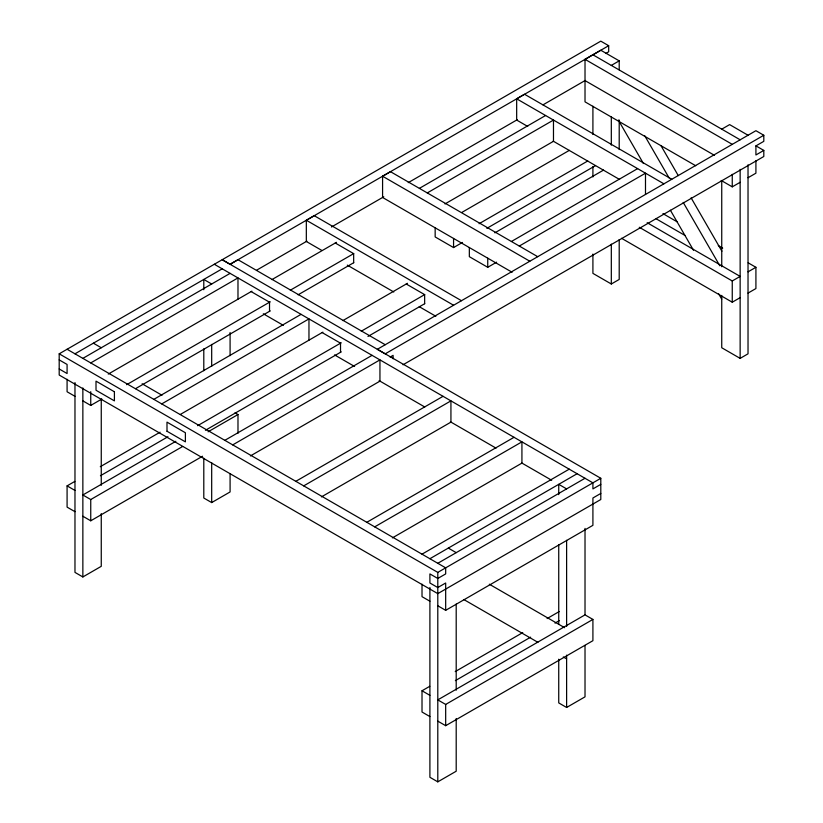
<?xml version="1.0" encoding="UTF-8"?>
<svg xmlns="http://www.w3.org/2000/svg" width="823" height="823" viewBox="0 0 823 823"><rect width="100%" height="100%" fill="white"/><g stroke="black" fill="none" stroke-linecap="round" stroke-linejoin="round"><path stroke-width="1.23" d="M608.681 45.707L230.09 264.286L222.2 259.729L600.8 478.286L600.8 499.51L437.795 593.63L59.194 375.041L59.194 353.818L600.8 41.15L608.681 45.707L608.681 51.777L605.728 53.485M74.975 353.818L222.2 268.812M230.09 264.265L237.981 259.708L385.205 344.714M321.834 250.439L306.331 241.489L306.331 220.245L314.221 215.688L461.456 300.693M512.101 272.248L382.582 197.469L382.582 176.225L390.462 171.668L537.697 256.673M527.738 126.454L516.669 120.055L516.669 98.811L524.549 94.254L671.784 179.26M695.723 165.752L585.019 101.846L585.019 59.338L600.8 50.234L619.205 60.861L619.205 69.862M82.856 358.375L230.09 273.37M90.746 362.922L237.981 277.917L237.981 299.171M256.817 270.078L306.917 241.149M331.422 227.004L383.755 196.79M408.249 182.655L517.379 119.644M542.985 104.86L585.297 80.428M611.314 65.408L619.205 60.861M419.391 188.364L545.587 115.508M108.266 374.084L251.879 291.167M271.919 279.604L336.484 242.322M427.271 192.921L553.478 120.055L553.478 141.309L444.986 203.939M82.856 400.873L90.746 405.43L101.815 399.032M126.649 384.691L270.263 301.784M290.303 290.21L353.756 253.577M135.558 388.662L270.263 310.888M298.091 294.819L353.756 262.691M461.785 212.457L569.372 150.342M153.85 399.35L301.074 314.355M161.73 403.908L308.964 318.902L308.964 340.156M479.079 223.722L587.776 160.969M435.161 227.827L435.161 236.942L453.566 247.569L462.444 242.446M486.846 228.352L595.543 165.598M180.371 414.422L322.863 332.153M342.903 320.589L407.467 283.307M494.849 232.837L603.547 170.083M74.975 511.68L67.085 507.133L67.085 485.879L74.831 481.404M100.293 466.703L160.073 432.188M100.427 475.735L167.954 436.746M511.412 241.489L637.609 168.633M197.643 425.676L341.247 342.769M361.287 331.196L424.74 294.562M175.844 441.303L82.856 494.983L90.746 499.54L182.624 446.488M519.292 246.046L645.489 173.19L645.489 194.434M721.74 129.17L729.631 124.612L748.025 135.239M205.431 430.285L341.247 351.874M367.963 336.453L424.74 303.677M469.336 247.558L469.336 256.673L487.741 267.3L496.619 262.177M208.085 431.797L237.981 414.535L237.981 433.289M224.833 440.336L372.068 355.341M82.856 516.237L90.746 520.794L202.551 456.24M763.806 135.26L385.205 353.839L377.325 349.291L755.915 130.703L763.806 135.26L763.806 141.33L755.915 145.887L755.915 154.971L763.806 150.414L763.806 156.493L403.023 364.784M232.714 444.893L379.948 359.888L379.948 381.142L250.429 455.921M390.143 357.069L393.096 355.341L393.096 358.766M721.185 180.453L732.254 186.852L740.144 182.294M748.025 177.737L755.915 173.19L755.915 160.68M74.975 382.572L74.975 572.397L82.856 576.954L101.26 566.327L101.26 513.614M203.795 458.164L203.795 498.018L211.686 502.575L230.09 491.948L230.09 473.955M592.91 254.081L592.91 273.37L611.314 283.997L619.205 279.439L619.205 239.586M295.817 481.321L443.052 396.316M303.708 485.879L450.932 400.873L450.932 422.127L321.412 496.897M639.265 227.271L732.254 280.962L740.144 276.405L647.156 222.714M748.025 271.847L755.915 267.3L755.915 288.554L748.025 293.101M621.55 238.3L732.254 302.206L740.144 297.659M366.801 522.307L514.036 437.301M374.691 526.864L521.926 441.858L521.926 463.112L392.406 537.882M721.74 295.416L721.74 347.748L740.144 358.375L748.025 353.818L748.025 164.806M422.014 554.157L569.249 469.151M429.904 558.714L577.139 473.709M437.795 563.292L585.019 478.266M59.194 353.818L437.795 572.397L600.8 478.286M600.8 484.356L592.91 488.913L592.91 482.844L214.319 264.265M600.8 493.44L592.91 497.997L592.91 525.321L445.675 610.327L437.795 605.769M429.904 716.576L422.014 712.029L422.014 690.775L429.771 686.3M455.222 671.599L522.749 632.609M547.11 618.557L559.29 611.52M455.366 680.631L530.64 637.167M555 623.104L559.424 620.552M592.91 619.431L585.019 614.874L437.795 699.879L445.675 704.437L592.91 619.431L592.91 640.685L445.675 725.691L437.795 721.133M429.904 587.468L429.904 777.293L437.795 781.85L456.199 771.223L456.199 718.51M558.735 659.202L558.735 702.914L566.615 707.471L585.019 696.844L585.019 645.417M755.915 145.866L763.806 150.414M592.91 54.791L740.144 139.787M585.019 59.338L732.254 144.344M585.019 80.592L714.539 155.372M516.669 98.811L663.894 183.807M553.2 141.144L619.616 179.496M662.927 213.61L677.319 221.922M718.284 245.573L722.707 248.124M748.169 262.825L755.915 267.3M656.147 218.805L684.931 235.419M382.582 176.225L529.806 261.22M306.331 220.245L453.566 305.24M335.259 243.011L353.664 253.638L353.664 262.743M406.243 283.997L424.647 294.624L424.647 303.728M347.296 265.14L393.785 291.98M419.246 306.681L435.851 316.269M251.118 291.579L269.522 302.206L269.522 311.32M322.112 332.564L340.516 343.191L340.516 352.295M211.686 283.997L203.795 279.439L203.795 289.727M263.309 313.779L283.349 325.342M334.57 354.919L354.62 366.492M379.115 380.638L424.771 406.994M450.376 421.777L496.032 448.134M521.648 462.927L551.708 480.282M566.615 488.893L558.735 484.336L558.735 494.623M235.018 412.827L237.981 414.535M93.369 343.191L101.26 347.748M448.309 548.087L456.199 552.645M142.122 383.785L161.997 395.256M489.325 584.217L564.65 627.702M67.085 349.261L445.675 567.839L445.675 573.919L437.795 578.466L429.904 573.919L429.904 583.003L437.795 587.55L445.675 583.003L445.675 610.327M59.194 359.888L67.085 364.445L67.085 373.529L59.194 368.971M463.771 599.514L537.913 642.321M563.302 656.98L566.615 658.894M166.987 431.231L185.391 441.858L185.391 432.754L166.987 422.127L167.007 431.242M74.975 396.316L67.085 391.769L67.085 379.269M429.904 601.212L422.014 596.665L422.014 584.165M67.085 485.879L74.975 490.436M422.014 690.775L429.904 695.332M660.931 145.589L678.265 175.608M691.104 197.849L721.925 251.221M644.697 135.682L669.099 177.943M683.213 202.407L719.816 265.788M618.382 120.148L643.411 163.51M670.375 210.215L693.491 250.243M718.53 293.616L721.74 299.171M740.144 169.363L740.144 358.375M732.254 174.342L732.254 186.852M732.254 280.962L732.254 302.206M721.74 180.597L721.74 266.745M619.205 120.004L619.205 149.58M611.314 116.845L611.314 145.136M611.314 244.133L611.314 283.997M592.91 106.218L592.91 134.509M592.91 166.647L592.91 176.935M585.019 528.407L585.019 614.555M566.615 540.32L566.615 626.468M566.615 655.139L566.615 707.471M558.735 544.764L558.735 624.482M487.741 258.185L487.741 267.3M456.199 604.072L456.199 690.219M453.566 238.454L453.566 247.569M445.675 704.437L445.675 725.691M437.795 572.397L437.795 781.85M230.09 332.513L230.09 355.659M211.686 344.426L211.686 366.286M211.686 462.721L211.686 502.575M203.795 348.87L203.795 370.731M101.26 399.176L101.26 485.323M90.746 391.676L90.746 405.43M90.746 499.54L90.746 520.794M82.856 387.942L82.856 576.954M114.407 391.769L96.003 381.142L96.024 390.256L114.407 400.873L114.407 391.769"/></g></svg>
